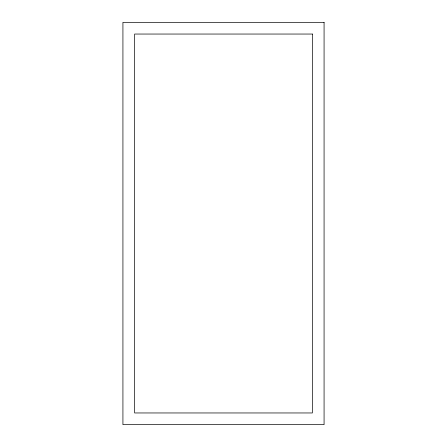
<?xml version="1.0" encoding="UTF-8"?>
<svg xmlns="http://www.w3.org/2000/svg" width="447" height="447" viewBox="0 0 447 447"><rect width="100%" height="100%" fill="white"/><g stroke="black" fill="none" stroke-linecap="round" stroke-linejoin="round"><path stroke-width="0.67" d="M324.075 22.35L122.925 22.35L122.925 424.65L324.075 424.65L324.075 22.35M312.386 34.045L134.62 34.045L134.614 412.961L312.386 412.961L312.386 34.039"/></g></svg>
